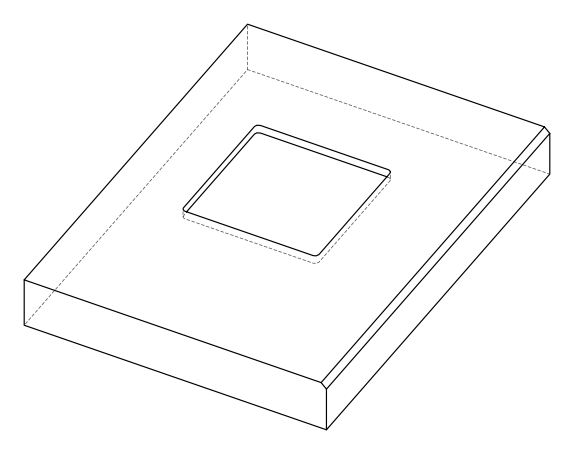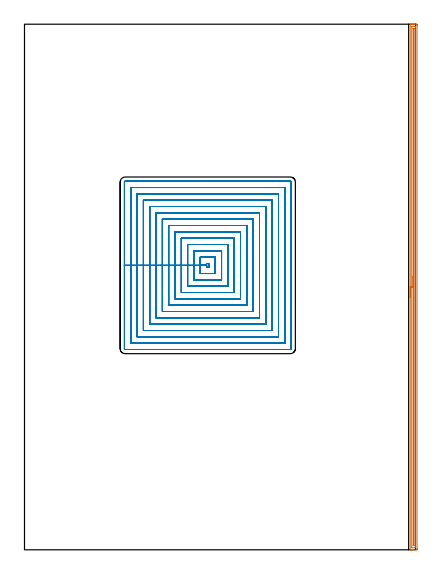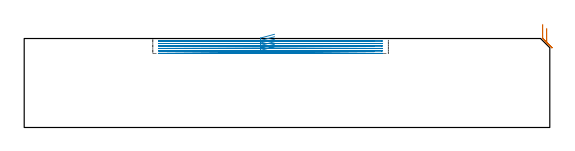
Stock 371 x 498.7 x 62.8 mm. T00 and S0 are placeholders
(PLAN: 2 operations, 1 tool changes, 68.1 min)
(1 AREA_MILL | FG_CHAMFER_SURFACE | UGT0205_001 | 12.14 min | 10535 mm3)
(2 MILL_RECTANGULAR_POCKET | POCKET_RECTANGULAR_STRAIGHT | UGT0201_126 | Follow Part, ap 2, ae 75% | 55.93 min | 292342 mm3)
(TOOL UGT0205_001 | Chamfer Mill 20 x 3 x 45 deg. | D20 FL50 Z2)
(TOOL UGT0201_126 | Carbide End Mill 8.0 | D8 FL15 Z4)
(OP 1 AREA_MILL)
G17 G21 G94 G90
T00 M6
G54
G17 G0 G90 X366. Y239.35 S1061 M3
G43 Z72.8 H0
G94 G1 Y239.388 Z71.928 F250.
Y239.502 Z71.063
Y239.691 Z70.212
Y239.953 Z69.38
Y240.287 Z68.574
Y240.69 Z67.8
Y241.158 Z67.064
Y241.69 Z66.372
Y242.279 Z65.729
Y242.922 Z65.139
Y243.614 Z64.608
Y244.35 Z64.14
Y245.124 Z63.737
Y245.93 Z63.403
Y246.762 Z63.141
Y247.614 Z62.952
Y248.478 Z62.838
Y249.35 Z62.8
Y498.532
X366.003 Y498.69 Z62.788
X366.048 Y498.693 Z62.743
X366.436 Y498.7 Z62.363
X366.798 Z62.002
X367.469 Z61.326
X368.695 Z60.102
X369.247 Z59.547
X369.863 Z58.932
X371.644 Z57.152
X371.922 Y498.698 Z56.875
X372.491 Y498.692 Z56.306
X372.493 Y498.659 Z56.304
X372.499 Y498.085 Z56.301
X372.5 Y497.505 Z56.3
Y0.928
X372.499 Y0.615 Z56.301
X372.494 Y0.041 Z56.303
X372.491 Y0.008 Z56.305
X371.922 Y0. Z56.875
X369.25 Z59.544
X368.695 Z60.102
X368.359 Z60.437
X367.805 Z60.992
X367.469 Z61.326
X366.798 Z62.002
X366.436 Z62.364
X366.05 Z62.741
X366.003 Y0.01 Z62.788
X366. Y0.168 Z62.8
Y249.35
X367.414 Z61.386
X367.415 Y496.409 Z61.385
X367.418 Y496.518 Z61.382
X367.426 Y496.69 Z61.374
X367.469 Y496.693 Z61.331
X367.96 Y496.699 Z60.84
X370.141 Y496.7 Z58.659
X370.633 Y496.698 Z58.167
X371.031 Y496.69 Z57.769
X371.079 Y496.675 Z57.721
X371.084 Y496.463 Z57.716
X371.085 Y496.354 Z57.715
Y2.291
X371.082 Y2.182 Z57.718
X371.074 Y2.01 Z57.726
X371.031 Y2.007 Z57.769
X370.54 Y2.001 Z58.26
X368.359 Y2. Z60.441
X367.867 Y2.002 Z60.933
X367.469 Y2.01 Z61.331
X367.421 Y2.025 Z61.379
X367.416 Y2.237 Z61.384
X367.415 Y2.346 Z61.385
X367.414 Y249.35 Z61.386
X368.828 Z59.972
X368.829 Y494.513 Z59.971
Y494.618
X368.832 Y494.67 Z59.968
X368.834 Y494.688 Z59.966
X368.877 Y494.692 Z59.923
X369.064 Y494.699 Z59.736
X369.25 Y494.7 Z59.55
X369.437 Y494.699 Z59.363
X369.561 Y494.695 Z59.239
X369.656 Y494.69 Z59.144
X369.665 Y494.652 Z59.135
X369.668 Y494.513 Z59.132
X369.671 Y494.09 Z59.129
Y4.187
Y4.082
X369.668 Y4.03 Z59.132
X369.666 Y4.012 Z59.134
X369.623 Y4.008 Z59.177
X369.436 Y4.001 Z59.364
X369.25 Y4. Z59.55
X369.063 Y4.001 Z59.737
X368.939 Y4.005 Z59.861
X368.844 Y4.01 Z59.956
X368.835 Y4.048 Z59.965
X368.832 Y4.187 Z59.968
X368.829 Y4.61 Z59.971
X368.828 Y249.35 Z59.972
Y250.222 Z60.01
Y251.086 Z60.123
Y251.938 Z60.312
Y252.77 Z60.575
Y253.576 Z60.908
Y254.35 Z61.311
Y255.086 Z61.78
Y255.778 Z62.311
Y256.421 Z62.9
Y257.01 Z63.544
Y257.542 Z64.236
Y258.01 Z64.972
Y258.413 Z65.745
Y258.747 Z66.551
Y259.009 Z67.383
Y259.198 Z68.235
Y259.312 Z69.1
Y259.35 Z69.972
G0 Z72.8
M5
M2
(OP 2 MILL_RECTANGULAR_POCKET)
G17 G21 G94 G90
T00 M6
G54
G17 G0 G90 X176.727 Y277.7 S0 M3
G43 Z72.8 H0
Z65.8
G94 G1 X166.8 Z63.14 F250.
Y269.9 Z61.05
X172.8
Y268.1 F500.
X175.
Y271.7
X172.8
Y269.9
X166.8
Y262.1
X181.
Y277.7
X166.8
Y269.9
X160.8
Y256.1
X187.
Y283.7
X160.8
Y269.9
X154.8
Y250.1
X193.
Y289.7
X154.8
Y269.9
X148.8
Y244.1
X199.
Y295.7
X148.8
Y269.9
X142.8
Y238.1
X205.
Y301.7
X142.8
Y269.9
X136.8
Y232.1
X211.
Y307.7
X136.8
Y269.9
X130.8
Y226.1
X217.
Y313.7
X130.8
Y269.9
X124.8
Y220.1
X223.
Y319.7
X124.8
Y269.9
X118.8
Y214.1
X229.
Y325.7
X118.8
Y269.9
X112.8
Y208.1
X235.
Y331.7
X112.8
Y269.9
X106.8
Y202.1
X241.
Y337.7
X106.8
Y269.9
X100.8
Y196.1
X247.
Y343.7
X100.8
Y269.9
X94.8
Y190.8
G3 X95.5 Y190.1 R0.7
G1 X252.3
G3 X253. Y190.8 R0.7
G1 Y349.
G3 X252.3 Y349.7 R0.7
G1 X95.5
G3 X94.8 Y349. R0.7
G1 Y269.9
Y268.9
G0 X176.727 Y277.7 Z64.05
G1 X166.8 Z61.39 F250.
Y269.9 Z59.3
X172.8
Y268.1 F500.
X175.
Y271.7
X172.8
Y269.9
X166.8
Y262.1
X181.
Y277.7
X166.8
Y269.9
X160.8
Y256.1
X187.
Y283.7
X160.8
Y269.9
X154.8
Y250.1
X193.
Y289.7
X154.8
Y269.9
X148.8
Y244.1
X199.
Y295.7
X148.8
Y269.9
X142.8
Y238.1
X205.
Y301.7
X142.8
Y269.9
X136.8
Y232.1
X211.
Y307.7
X136.8
Y269.9
X130.8
Y226.1
X217.
Y313.7
X130.8
Y269.9
X124.8
Y220.1
X223.
Y319.7
X124.8
Y269.9
X118.8
Y214.1
X229.
Y325.7
X118.8
Y269.9
X112.8
Y208.1
X235.
Y331.7
X112.8
Y269.9
X106.8
Y202.1
X241.
Y337.7
X106.8
Y269.9
X100.8
Y196.1
X247.
Y343.7
X100.8
Y269.9
X94.8
Y190.8
G3 X95.5 Y190.1 R0.7
G1 X252.3
G3 X253. Y190.8 R0.7
G1 Y349.
G3 X252.3 Y349.7 R0.7
G1 X95.5
G3 X94.8 Y349. R0.7
G1 Y269.9
Y268.9
G0 X176.727 Y277.7 Z62.3
G1 X166.8 Z59.64 F250.
Y269.9 Z57.55
X172.8
Y268.1 F500.
X175.
Y271.7
X172.8
Y269.9
X166.8
Y262.1
X181.
Y277.7
X166.8
Y269.9
X160.8
Y256.1
X187.
Y283.7
X160.8
Y269.9
X154.8
Y250.1
X193.
Y289.7
X154.8
Y269.9
X148.8
Y244.1
X199.
Y295.7
X148.8
Y269.9
X142.8
Y238.1
X205.
Y301.7
X142.8
Y269.9
X136.8
Y232.1
X211.
Y307.7
X136.8
Y269.9
X130.8
Y226.1
X217.
Y313.7
X130.8
Y269.9
X124.8
Y220.1
X223.
Y319.7
X124.8
Y269.9
X118.8
Y214.1
X229.
Y325.7
X118.8
Y269.9
X112.8
Y208.1
X235.
Y331.7
X112.8
Y269.9
X106.8
Y202.1
X241.
Y337.7
X106.8
Y269.9
X100.8
Y196.1
X247.
Y343.7
X100.8
Y269.9
X94.8
Y190.8
G3 X95.5 Y190.1 R0.7
G1 X252.3
G3 X253. Y190.8 R0.7
G1 Y349.
G3 X252.3 Y349.7 R0.7
G1 X95.5
G3 X94.8 Y349. R0.7
G1 Y269.9
Y268.9
G0 X176.727 Y277.7 Z60.55
G1 X166.8 Z57.89 F250.
Y269.9 Z55.8
X172.8
Y268.1 F500.
X175.
Y271.7
X172.8
Y269.9
X166.8
Y262.1
X181.
Y277.7
X166.8
Y269.9
X160.8
Y256.1
X187.
Y283.7
X160.8
Y269.9
X154.8
Y250.1
X193.
Y289.7
X154.8
Y269.9
X148.8
Y244.1
X199.
Y295.7
X148.8
Y269.9
X142.8
Y238.1
X205.
Y301.7
X142.8
Y269.9
X136.8
Y232.1
X211.
Y307.7
X136.8
Y269.9
X130.8
Y226.1
X217.
Y313.7
X130.8
Y269.9
X124.8
Y220.1
X223.
Y319.7
X124.8
Y269.9
X118.8
Y214.1
X229.
Y325.7
X118.8
Y269.9
X112.8
Y208.1
X235.
Y331.7
X112.8
Y269.9
X106.8
Y202.1
X241.
Y337.7
X106.8
Y269.9
X100.8
Y196.1
X247.
Y343.7
X100.8
Y269.9
X94.8
Y190.8
G3 X95.5 Y190.1 R0.7
G1 X252.3
G3 X253. Y190.8 R0.7
G1 Y349.
G3 X252.3 Y349.7 R0.7
G1 X95.5
G3 X94.8 Y349. R0.7
G1 Y269.9
Y268.9
G0 X176.727 Y277.7 Z58.8
G1 X166.8 Z56.14 F250.
Y269.9 Z54.05
X172.8
Y268.1 F500.
X175.
Y271.7
X172.8
Y269.9
X166.8
Y262.1
X181.
Y277.7
X166.8
Y269.9
X160.8
Y256.1
X187.
Y283.7
X160.8
Y269.9
X154.8
Y250.1
X193.
Y289.7
X154.8
Y269.9
X148.8
Y244.1
X199.
Y295.7
X148.8
Y269.9
X142.8
Y238.1
X205.
Y301.7
X142.8
Y269.9
X136.8
Y232.1
X211.
Y307.7
X136.8
Y269.9
X130.8
Y226.1
X217.
Y313.7
X130.8
Y269.9
X124.8
Y220.1
X223.
Y319.7
X124.8
Y269.9
X118.8
Y214.1
X229.
Y325.7
X118.8
Y269.9
X112.8
Y208.1
X235.
Y331.7
X112.8
Y269.9
X106.8
Y202.1
X241.
Y337.7
X106.8
Y269.9
X100.8
Y196.1
X247.
Y343.7
X100.8
Y269.9
X94.8
Y190.8
G3 X95.5 Y190.1 R0.7
G1 X252.3
G3 X253. Y190.8 R0.7
G1 Y349.
G3 X252.3 Y349.7 R0.7
G1 X95.5
G3 X94.8 Y349. R0.7
G1 Y269.9
Y268.9
G0 X176.727 Y277.7 Z57.05
G1 X166.8 Z54.39 F250.
Y269.9 Z52.3
X172.8
Y268.1 F500.
X175.
Y271.7
X172.8
Y269.9
X166.8
Y262.1
X181.
Y277.7
X166.8
Y269.9
X160.8
Y256.1
X187.
Y283.7
X160.8
Y269.9
X154.8
Y250.1
X193.
Y289.7
X154.8
Y269.9
X148.8
Y244.1
X199.
Y295.7
X148.8
Y269.9
X142.8
Y238.1
X205.
Y301.7
X142.8
Y269.9
X136.8
Y232.1
X211.
Y307.7
X136.8
Y269.9
X130.8
Y226.1
X217.
Y313.7
X130.8
Y269.9
X124.8
Y220.1
X223.
Y319.7
X124.8
Y269.9
X118.8
Y214.1
X229.
Y325.7
X118.8
Y269.9
X112.8
Y208.1
X235.
Y331.7
X112.8
Y269.9
X106.8
Y202.1
X241.
Y337.7
X106.8
Y269.9
X100.8
Y196.1
X247.
Y343.7
X100.8
Y269.9
X94.8
Y190.8
G3 X95.5 Y190.1 R0.7
G1 X252.3
G3 X253. Y190.8 R0.7
G1 Y349.
G3 X252.3 Y349.7 R0.7
G1 X95.5
G3 X94.8 Y349. R0.7
G1 Y269.9
Y268.9
G0 Z72.8
M5
M2
